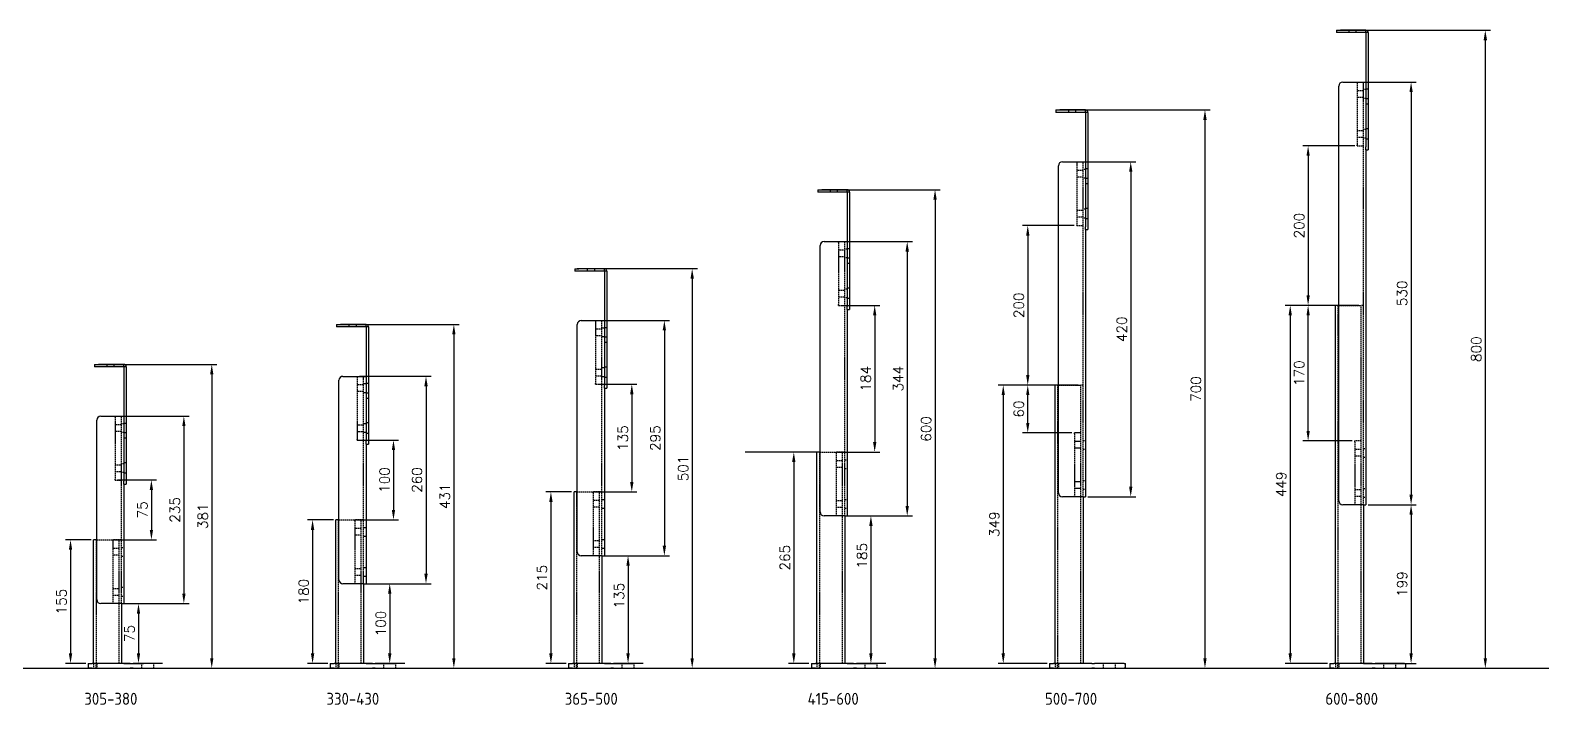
# Model space of a CAD drawing. Extents: x 10456 to 18222, y -1084 to 961.
# Drawn here: x 12273 to 14168, y -1084 to -239 of the extents above; entities that cross this region are included whole.
import ezdxf

# ---------------------------------------------------------------- set-up
doc = ezdxf.new("R2010")
doc.units = 0
doc.header["$LTSCALE"] = 0.05
doc.linetypes.add('Streeplijn', pattern=[10, 7, -3])
doc.layers.get('DEFPOINTS').update_dxf_attribs({"linetype": 'CONTINUOUS'})
for name, color, linetype in [('50VOL', 13, 'CONTINUOUS'), ('70VOL', 5, 'CONTINUOUS'), ('AM_3', 6, 'Streeplijn'), ('BASIS', 7, 'CONTINUOUS')]:
    doc.layers.add(name, color=color, linetype=linetype)
doc.styles.add('ROMANS', font='romans.shx')
doc.styles.get("Standard").update_dxf_attribs({"font": 'isocp.shx'})
doc.dimstyles.new('1_OP_05$0', dxfattribs={"dimscale": 5, "dimtxt": 2.5, "dimasz": 2.5, "dimexe": 1.3, "dimexo": 0.6, "dimgap": 1, "dimtad": 1, "dimdec": 1, "dimdsep": 46, "dimtxsty": 'ROMANS', "dimcen": -1.5, "dimclrd": 150, "dimclre": 150, "dimclrt": 5, "dimadec": 0, "dimazin": 0, "dimtfac": 1, "dimtdec": 1, "dimtmove": 0, "dimatfit": 3, "dimfxl": 0, "dimtolj": 1, "dimtzin": 0, "dimarcsym": 0})

# ---------------------------------------------------------------- blocks, each defined once
blk = doc.blocks.new('*D60')
at = {"layer": '70VOL', "color": 150, "lineweight": -2}
for p, q in [((12382.5, -802.5), (12431.4, -802.5)), ((12424.9, -815), (12424.9, -865)), ((12379.5, -877.5), (12431.4, -877.5))]:
    blk.add_line(p, q, dxfattribs=at)
at = {"layer": '70VOL', "color": 150}
for points in [[(12422.8, -815), (12427, -815), (12424.9, -802.5)], [(12422.8, -865), (12427, -865), (12424.9, -877.5)]]:
    blk.add_solid(points, dxfattribs=at)
at = {"layer": 'DEFPOINTS', "color": 0}
for p in [(12379.5, -802.5), (12376.5, -877.5), (12424.9, -877.5)]:
    blk.add_point(p, dxfattribs=at)
at = {"layer": '70VOL', "color": 5, "insert": (12413.6, -840), "char_height": 12.5, "attachment_point": 5, "rotation": 90, "style": 'ROMANS'}
blk.add_mtext('\\A1;75', dxfattribs=at)
blk = doc.blocks.new('*D61')
at = {"layer": '70VOL', "color": 150, "lineweight": -2}
for p, q in [((12390.5, -957.5), (12415.2, -957.5)), ((12408.7, -970), (12408.7, -1020)), ((12390.5, -1032.5), (12415.2, -1032.5))]:
    blk.add_line(p, q, dxfattribs=at)
at = {"layer": '70VOL', "color": 150}
for points in [[(12406.7, -970), (12410.8, -970), (12408.7, -957.5)], [(12406.7, -1020), (12410.8, -1020), (12408.7, -1032.5)]]:
    blk.add_solid(points, dxfattribs=at)
at = {"layer": 'DEFPOINTS', "color": 0}
for p in [(12387.5, -957.5), (12387.5, -1032.5), (12408.7, -1032.5)]:
    blk.add_point(p, dxfattribs=at)
at = {"layer": '70VOL', "color": 5, "insert": (12397.5, -995), "char_height": 12.5, "attachment_point": 5, "rotation": 90, "style": 'ROMANS'}
blk.add_mtext('\\A1;75', dxfattribs=at)
blk = doc.blocks.new('*D62')
at = {"layer": '70VOL', "color": 150, "lineweight": -2}
for p, q in [((12382.5, -722.5), (12472.1, -722.5)), ((12465.6, -735), (12465.6, -945)), ((12393.5, -957.5), (12472.1, -957.5))]:
    blk.add_line(p, q, dxfattribs=at)
at = {"layer": '70VOL', "color": 150}
for points in [[(12463.6, -735), (12467.7, -735), (12465.6, -722.5)], [(12463.6, -945), (12467.7, -945), (12465.6, -957.5)]]:
    blk.add_solid(points, dxfattribs=at)
at = {"layer": 'DEFPOINTS', "color": 0}
for p in [(12379.5, -722.5), (12390.5, -957.5), (12465.6, -957.5)]:
    blk.add_point(p, dxfattribs=at)
at = {"layer": '70VOL', "color": 5, "insert": (12454.4, -840), "char_height": 12.5, "attachment_point": 5, "rotation": 90, "style": 'ROMANS'}
blk.add_mtext('\\A1;235', dxfattribs=at)
blk = doc.blocks.new('*D63')
at = {"layer": '70VOL', "color": 150, "lineweight": -2}
for p, q in [((12349.5, -877.5), (12317, -877.5)), ((12323.5, -890), (12323.5, -1020)), ((12342.5, -1032.5), (12317, -1032.5))]:
    blk.add_line(p, q, dxfattribs=at)
at = {"layer": '70VOL', "color": 150}
for points in [[(12321.4, -890), (12325.6, -890), (12323.5, -877.5)], [(12321.4, -1020), (12325.6, -1020), (12323.5, -1032.5)]]:
    blk.add_solid(points, dxfattribs=at)
at = {"layer": 'DEFPOINTS', "color": 0}
for p in [(12352.5, -877.5), (12323.5, -1032.5), (12345.5, -1032.5)]:
    blk.add_point(p, dxfattribs=at)
at = {"layer": '70VOL', "color": 5, "insert": (12312.2, -955), "char_height": 12.5, "attachment_point": 5, "rotation": 90, "style": 'ROMANS'}
blk.add_mtext('\\A1;155', dxfattribs=at)
blk = doc.blocks.new('*D64')
at = {"layer": '70VOL', "color": 150, "lineweight": -2}
for p, q in [((12356.5, -657.5), (12507.1, -657.5)), ((12500.6, -670), (12500.6, -1026)), ((12416, -1038.5), (12507.1, -1038.5))]:
    blk.add_line(p, q, dxfattribs=at)
at = {"layer": '70VOL', "color": 150}
for points in [[(12498.5, -670), (12502.6, -670), (12500.6, -657.5)], [(12498.5, -1026), (12502.6, -1026), (12500.6, -1038.5)]]:
    blk.add_solid(points, dxfattribs=at)
at = {"layer": 'DEFPOINTS', "color": 0}
for p in [(12353.5, -657.5), (12413, -1038.5), (12500.6, -1038.5)]:
    blk.add_point(p, dxfattribs=at)
at = {"layer": '70VOL', "color": 5, "insert": (12489.3, -848), "char_height": 12.5, "attachment_point": 5, "rotation": 90, "style": 'ROMANS'}
blk.add_mtext('\\A1;381', dxfattribs=at)
blk = doc.blocks.new('*D80')
at = {"layer": '70VOL', "color": 150, "lineweight": -2}
for p, q in [((12686, -752.5), (12734.9, -752.5)), ((12728.4, -765), (12728.4, -840)), ((12683, -852.5), (12734.9, -852.5))]:
    blk.add_line(p, q, dxfattribs=at)
at = {"layer": '70VOL', "color": 150}
for points in [[(12726.3, -765), (12730.5, -765), (12728.4, -752.5)], [(12726.3, -840), (12730.5, -840), (12728.4, -852.5)]]:
    blk.add_solid(points, dxfattribs=at)
at = {"layer": 'DEFPOINTS', "color": 0}
for p in [(12683, -752.5), (12680, -852.5), (12728.4, -852.5)]:
    blk.add_point(p, dxfattribs=at)
at = {"layer": '70VOL', "color": 5, "insert": (12717.2, -802.5), "char_height": 12.5, "attachment_point": 5, "rotation": 90, "style": 'ROMANS'}
blk.add_mtext('\\A1;100', dxfattribs=at)
blk = doc.blocks.new('*D81')
at = {"layer": '70VOL', "color": 150, "lineweight": -2}
for p, q in [((12694, -932.5), (12730.2, -932.5)), ((12723.7, -945), (12723.7, -1020)), ((12694, -1032.5), (12730.2, -1032.5))]:
    blk.add_line(p, q, dxfattribs=at)
at = {"layer": '70VOL', "color": 150}
for points in [[(12721.6, -945), (12725.8, -945), (12723.7, -932.5)], [(12721.6, -1020), (12725.8, -1020), (12723.7, -1032.5)]]:
    blk.add_solid(points, dxfattribs=at)
at = {"layer": 'DEFPOINTS', "color": 0}
for p in [(12691, -932.5), (12691, -1032.5), (12723.7, -1032.5)]:
    blk.add_point(p, dxfattribs=at)
at = {"layer": '70VOL', "color": 5, "insert": (12712.5, -982.5), "char_height": 12.5, "attachment_point": 5, "rotation": 90, "style": 'ROMANS'}
blk.add_mtext('\\A1;100', dxfattribs=at)
blk = doc.blocks.new('*D82')
at = {"layer": '70VOL', "color": 150, "lineweight": -2}
for p, q in [((12686, -672.5), (12775.7, -672.5)), ((12769.2, -685), (12769.2, -920)), ((12697, -932.5), (12775.7, -932.5))]:
    blk.add_line(p, q, dxfattribs=at)
at = {"layer": '70VOL', "color": 150}
for points in [[(12767.1, -685), (12771.3, -685), (12769.2, -672.5)], [(12767.1, -920), (12771.3, -920), (12769.2, -932.5)]]:
    blk.add_solid(points, dxfattribs=at)
at = {"layer": 'DEFPOINTS', "color": 0}
for p in [(12683, -672.5), (12694, -932.5), (12769.2, -932.5)]:
    blk.add_point(p, dxfattribs=at)
at = {"layer": '70VOL', "color": 5, "insert": (12757.9, -802.5), "char_height": 12.5, "attachment_point": 5, "rotation": 90, "style": 'ROMANS'}
blk.add_mtext('\\A1;260', dxfattribs=at)
blk = doc.blocks.new('*D83')
at = {"layer": '70VOL', "color": 150, "lineweight": -2}
for p, q in [((12653, -852.5), (12620.5, -852.5)), ((12627, -865), (12627, -1020)), ((12646, -1032.5), (12620.5, -1032.5))]:
    blk.add_line(p, q, dxfattribs=at)
at = {"layer": '70VOL', "color": 150}
for points in [[(12624.9, -865), (12629.1, -865), (12627, -852.5)], [(12624.9, -1020), (12629.1, -1020), (12627, -1032.5)]]:
    blk.add_solid(points, dxfattribs=at)
at = {"layer": 'DEFPOINTS', "color": 0}
for p in [(12656, -852.5), (12627, -1032.5), (12649, -1032.5)]:
    blk.add_point(p, dxfattribs=at)
at = {"layer": '70VOL', "color": 5, "insert": (12615.8, -942.5), "char_height": 12.5, "attachment_point": 5, "rotation": 90, "style": 'ROMANS'}
blk.add_mtext('\\A1;180', dxfattribs=at)
blk = doc.blocks.new('*D84')
at = {"layer": '70VOL', "color": 150, "lineweight": -2}
for p, q in [((12660, -607.5), (12810.6, -607.5)), ((12804.1, -620), (12804.1, -1026)), ((12719.5, -1038.5), (12810.6, -1038.5))]:
    blk.add_line(p, q, dxfattribs=at)
at = {"layer": '70VOL', "color": 150}
for points in [[(12802, -620), (12806.2, -620), (12804.1, -607.5)], [(12802, -1026), (12806.2, -1026), (12804.1, -1038.5)]]:
    blk.add_solid(points, dxfattribs=at)
at = {"layer": 'DEFPOINTS', "color": 0}
for p in [(12657, -607.5), (12716.5, -1038.5), (12804.1, -1038.5)]:
    blk.add_point(p, dxfattribs=at)
at = {"layer": '70VOL', "color": 5, "insert": (12792.9, -823), "char_height": 12.5, "attachment_point": 5, "rotation": 90, "style": 'ROMANS'}
blk.add_mtext('\\A1;431', dxfattribs=at)
blk = doc.blocks.new('*D85')
at = {"layer": '70VOL', "color": 150, "lineweight": -2}
for p, q in [((12984.8, -682.5), (13033.7, -682.5)), ((13027.2, -695), (13027.2, -805)), ((12981.8, -817.5), (13033.7, -817.5))]:
    blk.add_line(p, q, dxfattribs=at)
at = {"layer": '70VOL', "color": 150}
for points in [[(13025.1, -695), (13029.3, -695), (13027.2, -682.5)], [(13025.1, -805), (13029.3, -805), (13027.2, -817.5)]]:
    blk.add_solid(points, dxfattribs=at)
at = {"layer": 'DEFPOINTS', "color": 0}
for p in [(12981.8, -682.5), (12978.8, -817.5), (13027.2, -817.5)]:
    blk.add_point(p, dxfattribs=at)
at = {"layer": '70VOL', "color": 5, "insert": (13016, -750), "char_height": 12.5, "attachment_point": 5, "rotation": 90, "style": 'ROMANS'}
blk.add_mtext('\\A1;135', dxfattribs=at)
blk = doc.blocks.new('*D86')
at = {"layer": '70VOL', "color": 150, "lineweight": -2}
for p, q in [((12992.8, -897.5), (13029, -897.5)), ((13022.5, -910), (13022.5, -1020)), ((12992.8, -1032.5), (13029, -1032.5))]:
    blk.add_line(p, q, dxfattribs=at)
at = {"layer": '70VOL', "color": 150}
for points in [[(13020.4, -910), (13024.6, -910), (13022.5, -897.5)], [(13020.4, -1020), (13024.6, -1020), (13022.5, -1032.5)]]:
    blk.add_solid(points, dxfattribs=at)
at = {"layer": 'DEFPOINTS', "color": 0}
for p in [(12989.8, -897.5), (12989.8, -1032.5), (13022.5, -1032.5)]:
    blk.add_point(p, dxfattribs=at)
at = {"layer": '70VOL', "color": 5, "insert": (13011.3, -947.5), "char_height": 12.5, "attachment_point": 5, "rotation": 90, "style": 'ROMANS'}
blk.add_mtext('\\A1;135', dxfattribs=at)
blk = doc.blocks.new('*D87')
at = {"layer": '70VOL', "color": 150, "lineweight": -2}
for p, q in [((12984.8, -602.5), (13074.5, -602.5)), ((13068, -615), (13068, -885)), ((12995.8, -897.5), (13074.5, -897.5))]:
    blk.add_line(p, q, dxfattribs=at)
at = {"layer": '70VOL', "color": 150}
for points in [[(13065.9, -615), (13070.1, -615), (13068, -602.5)], [(13065.9, -885), (13070.1, -885), (13068, -897.5)]]:
    blk.add_solid(points, dxfattribs=at)
at = {"layer": 'DEFPOINTS', "color": 0}
for p in [(12981.8, -602.5), (12992.8, -897.5), (13068, -897.5)]:
    blk.add_point(p, dxfattribs=at)
at = {"layer": '70VOL', "color": 5, "insert": (13056.7, -750), "char_height": 12.5, "attachment_point": 5, "rotation": 90, "style": 'ROMANS'}
blk.add_mtext('\\A1;295', dxfattribs=at)
blk = doc.blocks.new('*D88')
at = {"layer": '70VOL', "color": 150, "lineweight": -2}
for p, q in [((12951.8, -817.5), (12919.3, -817.5)), ((12925.8, -830), (12925.8, -1020)), ((12944.8, -1032.5), (12919.3, -1032.5))]:
    blk.add_line(p, q, dxfattribs=at)
at = {"layer": '70VOL', "color": 150}
for points in [[(12923.7, -830), (12927.9, -830), (12925.8, -817.5)], [(12923.7, -1020), (12927.9, -1020), (12925.8, -1032.5)]]:
    blk.add_solid(points, dxfattribs=at)
at = {"layer": 'DEFPOINTS', "color": 0}
for p in [(12954.8, -817.5), (12925.8, -1032.5), (12947.8, -1032.5)]:
    blk.add_point(p, dxfattribs=at)
at = {"layer": '70VOL', "color": 5, "insert": (12914.6, -925), "char_height": 12.5, "attachment_point": 5, "rotation": 90, "style": 'ROMANS'}
blk.add_mtext('\\A1;215', dxfattribs=at)
blk = doc.blocks.new('*D89')
at = {"layer": '70VOL', "color": 150, "lineweight": -2}
for p, q in [((12958.8, -537.5), (13109.4, -537.5)), ((13102.9, -550), (13102.9, -1026)), ((13018.3, -1038.5), (13109.4, -1038.5))]:
    blk.add_line(p, q, dxfattribs=at)
at = {"layer": '70VOL', "color": 150}
for points in [[(13100.8, -550), (13105, -550), (13102.9, -537.5)], [(13100.8, -1026), (13105, -1026), (13102.9, -1038.5)]]:
    blk.add_solid(points, dxfattribs=at)
at = {"layer": 'DEFPOINTS', "color": 0}
for p in [(12955.8, -537.5), (13015.3, -1038.5), (13102.9, -1038.5)]:
    blk.add_point(p, dxfattribs=at)
at = {"layer": '70VOL', "color": 5, "insert": (13091.6, -788), "char_height": 12.5, "attachment_point": 5, "rotation": 90, "style": 'ROMANS'}
blk.add_mtext('\\A1;501', dxfattribs=at)
blk = doc.blocks.new('*D90')
at = {"layer": '70VOL', "color": 150, "lineweight": -2}
for p, q in [((13289.3, -583.5), (13338.2, -583.5)), ((13331.7, -596), (13331.7, -755)), ((13286.3, -767.5), (13338.2, -767.5))]:
    blk.add_line(p, q, dxfattribs=at)
at = {"layer": '70VOL', "color": 150}
for points in [[(13329.7, -596), (13333.8, -596), (13331.7, -583.5)], [(13329.7, -755), (13333.8, -755), (13331.7, -767.5)]]:
    blk.add_solid(points, dxfattribs=at)
at = {"layer": 'DEFPOINTS', "color": 0}
for p in [(13286.3, -583.5), (13283.3, -767.5), (13331.7, -767.5)]:
    blk.add_point(p, dxfattribs=at)
at = {"layer": '70VOL', "color": 5, "insert": (13320.5, -675.5), "char_height": 12.5, "attachment_point": 5, "rotation": 90, "style": 'ROMANS'}
blk.add_mtext('\\A1;184', dxfattribs=at)
blk = doc.blocks.new('*D91')
at = {"layer": '70VOL', "color": 150, "lineweight": -2}
for p, q in [((13297.3, -847.5), (13333.5, -847.5)), ((13327, -860), (13327, -1020)), ((13297.3, -1032.5), (13333.5, -1032.5))]:
    blk.add_line(p, q, dxfattribs=at)
at = {"layer": '70VOL', "color": 150}
for points in [[(13324.9, -860), (13329.1, -860), (13327, -847.5)], [(13324.9, -1020), (13329.1, -1020), (13327, -1032.5)]]:
    blk.add_solid(points, dxfattribs=at)
at = {"layer": 'DEFPOINTS', "color": 0}
for p in [(13294.3, -847.5), (13294.3, -1032.5), (13327, -1032.5)]:
    blk.add_point(p, dxfattribs=at)
at = {"layer": '70VOL', "color": 5, "insert": (13315.8, -897.5), "char_height": 12.5, "attachment_point": 5, "rotation": 90, "style": 'ROMANS'}
blk.add_mtext('\\A1;185', dxfattribs=at)
blk = doc.blocks.new('*D92')
at = {"layer": '70VOL', "color": 150, "lineweight": -2}
for p, q in [((13289.3, -503.5), (13379, -503.5)), ((13372.5, -516), (13372.5, -835)), ((13300.3, -847.5), (13379, -847.5))]:
    blk.add_line(p, q, dxfattribs=at)
at = {"layer": '70VOL', "color": 150}
for points in [[(13370.4, -516), (13374.6, -516), (13372.5, -503.5)], [(13370.4, -835), (13374.6, -835), (13372.5, -847.5)]]:
    blk.add_solid(points, dxfattribs=at)
at = {"layer": 'DEFPOINTS', "color": 0}
for p in [(13286.3, -503.5), (13297.3, -847.5), (13372.5, -847.5)]:
    blk.add_point(p, dxfattribs=at)
at = {"layer": '70VOL', "color": 5, "insert": (13361.2, -675.5), "char_height": 12.5, "attachment_point": 5, "rotation": 90, "style": 'ROMANS'}
blk.add_mtext('\\A1;344', dxfattribs=at)
blk = doc.blocks.new('*D93')
at = {"layer": '70VOL', "color": 150, "lineweight": -2}
for p, q in [((13256.3, -767.5), (13223.8, -767.5)), ((13230.3, -780), (13230.3, -1020)), ((13249.3, -1032.5), (13223.8, -1032.5))]:
    blk.add_line(p, q, dxfattribs=at)
at = {"layer": '70VOL', "color": 150}
for points in [[(13228.2, -780), (13232.4, -780), (13230.3, -767.5)], [(13228.2, -1020), (13232.4, -1020), (13230.3, -1032.5)]]:
    blk.add_solid(points, dxfattribs=at)
at = {"layer": 'DEFPOINTS', "color": 0}
for p in [(13259.3, -767.5), (13230.3, -1032.5), (13252.3, -1032.5)]:
    blk.add_point(p, dxfattribs=at)
at = {"layer": '70VOL', "color": 5, "insert": (13219.1, -900), "char_height": 12.5, "attachment_point": 5, "rotation": 90, "style": 'ROMANS'}
blk.add_mtext('\\A1;265', dxfattribs=at)
blk = doc.blocks.new('*D94')
at = {"layer": '70VOL', "color": 150, "lineweight": -2}
for p, q in [((13263.3, -438.5), (13413.9, -438.5)), ((13407.4, -451), (13407.4, -1026)), ((13322.8, -1038.5), (13413.9, -1038.5))]:
    blk.add_line(p, q, dxfattribs=at)
at = {"layer": '70VOL', "color": 150}
for points in [[(13405.3, -451), (13409.5, -451), (13407.4, -438.5)], [(13405.3, -1026), (13409.5, -1026), (13407.4, -1038.5)]]:
    blk.add_solid(points, dxfattribs=at)
at = {"layer": 'DEFPOINTS', "color": 0}
for p in [(13260.3, -438.5), (13319.8, -1038.5), (13407.4, -1038.5)]:
    blk.add_point(p, dxfattribs=at)
at = {"layer": '70VOL', "color": 5, "insert": (13396.2, -738.5), "char_height": 12.5, "attachment_point": 5, "rotation": 90, "style": 'ROMANS'}
blk.add_mtext('\\A1;600', dxfattribs=at)
blk = doc.blocks.new('*D96')
at = {"layer": '70VOL', "color": 150, "lineweight": -2}
for p, q in [((13562, -338.5), (13752.3, -338.5)), ((13745.8, -351), (13745.8, -1026)), ((13649, -1038.5), (13752.3, -1038.5))]:
    blk.add_line(p, q, dxfattribs=at)
at = {"layer": '70VOL', "color": 150}
for points in [[(13743.7, -351), (13747.9, -351), (13745.8, -338.5)], [(13743.7, -1026), (13747.9, -1026), (13745.8, -1038.5)]]:
    blk.add_solid(points, dxfattribs=at)
at = {"layer": 'DEFPOINTS', "color": 0}
for p in [(13559, -338.5), (13646, -1038.5), (13745.8, -1038.5)]:
    blk.add_point(p, dxfattribs=at)
at = {"layer": '70VOL', "color": 5, "insert": (13734.5, -688.5), "char_height": 12.5, "attachment_point": 5, "rotation": 90, "style": 'ROMANS'}
blk.add_mtext('\\A1;700', dxfattribs=at)
blk = doc.blocks.new('*D97')
at = {"layer": '70VOL', "color": 150, "lineweight": -2}
for p, q in [((13596, -403.5), (13659.2, -403.5)), ((13652.7, -416), (13652.7, -811)), ((13599, -823.5), (13659.2, -823.5))]:
    blk.add_line(p, q, dxfattribs=at)
at = {"layer": '70VOL', "color": 150}
for points in [[(13650.7, -416), (13654.8, -416), (13652.7, -403.5)], [(13650.7, -811), (13654.8, -811), (13652.7, -823.5)]]:
    blk.add_solid(points, dxfattribs=at)
at = {"layer": 'DEFPOINTS', "color": 0}
for p in [(13593, -403.5), (13596, -823.5), (13652.7, -823.5)]:
    blk.add_point(p, dxfattribs=at)
at = {"layer": '70VOL', "color": 5, "insert": (13641.5, -613.5), "char_height": 12.5, "attachment_point": 5, "rotation": 90, "style": 'ROMANS'}
blk.add_mtext('\\A1;420', dxfattribs=at)
blk = doc.blocks.new('*D98')
at = {"layer": '70VOL', "color": 150, "lineweight": -2}
for p, q in [((13559, -683.5), (13517.1, -683.5)), ((13523.6, -731), (13523.6, -696)), ((13579, -743.5), (13517.1, -743.5))]:
    blk.add_line(p, q, dxfattribs=at)
at = {"layer": '70VOL', "color": 150}
for points in [[(13521.6, -696), (13525.7, -696), (13523.6, -683.5)], [(13521.6, -731), (13525.7, -731), (13523.6, -743.5)]]:
    blk.add_solid(points, dxfattribs=at)
at = {"layer": 'DEFPOINTS', "color": 0}
for p in [(13523.6, -683.5), (13562, -683.5), (13582, -743.5)]:
    blk.add_point(p, dxfattribs=at)
at = {"layer": '70VOL', "color": 5, "insert": (13512.4, -713.5), "char_height": 12.5, "attachment_point": 5, "rotation": 90, "style": 'ROMANS'}
blk.add_mtext('\\A1;60', dxfattribs=at)
blk = doc.blocks.new('*D99')
at = {"layer": '70VOL', "color": 150, "lineweight": -2}
for p, q in [((13582, -483.5), (13517.1, -483.5)), ((13523.6, -496), (13523.6, -671)), ((13587, -683.5), (13517.1, -683.5))]:
    blk.add_line(p, q, dxfattribs=at)
at = {"layer": '70VOL', "color": 150}
for points in [[(13521.6, -496), (13525.7, -496), (13523.6, -483.5)], [(13521.6, -671), (13525.7, -671), (13523.6, -683.5)]]:
    blk.add_solid(points, dxfattribs=at)
at = {"layer": 'DEFPOINTS', "color": 0}
for p in [(13585, -483.5), (13523.6, -683.5), (13590, -683.5)]:
    blk.add_point(p, dxfattribs=at)
at = {"layer": '70VOL', "color": 5, "insert": (13512.4, -583.5), "char_height": 12.5, "attachment_point": 5, "rotation": 90, "style": 'ROMANS'}
blk.add_mtext('\\A1;200', dxfattribs=at)
blk = doc.blocks.new('*D100')
at = {"layer": '70VOL', "color": 150, "lineweight": -2}
for p, q in [((13913.5, -238.5), (14103.8, -238.5)), ((14097.3, -251), (14097.3, -1026)), ((14000.5, -1038.5), (14103.8, -1038.5))]:
    blk.add_line(p, q, dxfattribs=at)
at = {"layer": '70VOL', "color": 150}
for points in [[(14095.2, -251), (14099.4, -251), (14097.3, -238.5)], [(14095.2, -1026), (14099.4, -1026), (14097.3, -1038.5)]]:
    blk.add_solid(points, dxfattribs=at)
at = {"layer": 'DEFPOINTS', "color": 0}
for p in [(13910.5, -238.5), (13997.5, -1038.5), (14097.3, -1038.5)]:
    blk.add_point(p, dxfattribs=at)
at = {"layer": '70VOL', "color": 5, "insert": (14086, -638.5), "char_height": 12.5, "attachment_point": 5, "rotation": 90, "style": 'ROMANS'}
blk.add_mtext('\\A1;800', dxfattribs=at)
blk = doc.blocks.new('*D101')
at = {"layer": '70VOL', "color": 150, "lineweight": -2}
for p, q in [((13947.5, -303.5), (14010.7, -303.5)), ((14004.2, -316), (14004.2, -821)), ((13950.5, -833.5), (14010.7, -833.5))]:
    blk.add_line(p, q, dxfattribs=at)
at = {"layer": '70VOL', "color": 150}
for points in [[(14002.2, -316), (14006.3, -316), (14004.2, -303.5)], [(14002.2, -821), (14006.3, -821), (14004.2, -833.5)]]:
    blk.add_solid(points, dxfattribs=at)
at = {"layer": 'DEFPOINTS', "color": 0}
for p in [(13944.5, -303.5), (13947.5, -833.5), (14004.2, -833.5)]:
    blk.add_point(p, dxfattribs=at)
at = {"layer": '70VOL', "color": 5, "insert": (13993, -568.5), "char_height": 12.5, "attachment_point": 5, "rotation": 90, "style": 'ROMANS'}
blk.add_mtext('\\A1;530', dxfattribs=at)
blk = doc.blocks.new('*D102')
at = {"layer": '70VOL', "color": 150, "lineweight": -2}
for p, q in [((13910.5, -583.5), (13868.6, -583.5)), ((13875.1, -741), (13875.1, -596)), ((13930.5, -753.5), (13868.6, -753.5))]:
    blk.add_line(p, q, dxfattribs=at)
at = {"layer": '70VOL', "color": 150}
for points in [[(13873.1, -596), (13877.2, -596), (13875.1, -583.5)], [(13873.1, -741), (13877.2, -741), (13875.1, -753.5)]]:
    blk.add_solid(points, dxfattribs=at)
at = {"layer": 'DEFPOINTS', "color": 0}
for p in [(13875.1, -583.5), (13913.5, -583.5), (13933.5, -753.5)]:
    blk.add_point(p, dxfattribs=at)
at = {"layer": '70VOL', "color": 5, "insert": (13863.9, -668.5), "char_height": 12.5, "attachment_point": 5, "rotation": 90, "style": 'ROMANS'}
blk.add_mtext('\\A1;170', dxfattribs=at)
blk = doc.blocks.new('*D103')
at = {"layer": '70VOL', "color": 150, "lineweight": -2}
for p, q in [((13933.5, -383.5), (13868.6, -383.5)), ((13875.1, -396), (13875.1, -571)), ((13938.5, -583.5), (13868.6, -583.5))]:
    blk.add_line(p, q, dxfattribs=at)
at = {"layer": '70VOL', "color": 150}
for points in [[(13873.1, -396), (13877.2, -396), (13875.1, -383.5)], [(13873.1, -571), (13877.2, -571), (13875.1, -583.5)]]:
    blk.add_solid(points, dxfattribs=at)
at = {"layer": 'DEFPOINTS', "color": 0}
for p in [(13936.5, -383.5), (13875.1, -583.5), (13941.5, -583.5)]:
    blk.add_point(p, dxfattribs=at)
at = {"layer": '70VOL', "color": 5, "insert": (13863.9, -483.5), "char_height": 12.5, "attachment_point": 5, "rotation": 90, "style": 'ROMANS'}
blk.add_mtext('\\A1;200', dxfattribs=at)
blk = doc.blocks.new('*D104')
at = {"layer": '70VOL', "color": 150, "lineweight": -2}
for p, q in [((13950.5, -833.5), (14010.7, -833.5)), ((14004.2, -846), (14004.2, -1020)), ((13944.5, -1032.5), (14010.7, -1032.5))]:
    blk.add_line(p, q, dxfattribs=at)
at = {"layer": '70VOL', "color": 150}
for points in [[(14002.2, -846), (14006.3, -846), (14004.2, -833.5)], [(14002.2, -1020), (14006.3, -1020), (14004.2, -1032.5)]]:
    blk.add_solid(points, dxfattribs=at)
at = {"layer": 'DEFPOINTS', "color": 0}
for p in [(13947.5, -833.5), (13941.5, -1032.5), (14004.2, -1032.5)]:
    blk.add_point(p, dxfattribs=at)
at = {"layer": '70VOL', "color": 5, "insert": (13993, -933), "char_height": 12.5, "attachment_point": 5, "rotation": 90, "style": 'ROMANS'}
blk.add_mtext('\\A1;199', dxfattribs=at)
blk = doc.blocks.new('*D146')
at = {"layer": '70VOL', "color": 150, "lineweight": -2}
for p, q in [((13555, -683.5), (13486.4, -683.5)), ((13492.9, -696), (13492.9, -1020)), ((13548, -1032.5), (13486.4, -1032.5))]:
    blk.add_line(p, q, dxfattribs=at)
at = {"layer": '70VOL', "color": 150}
for points in [[(13490.8, -696), (13495, -696), (13492.9, -683.5)], [(13490.8, -1020), (13495, -1020), (13492.9, -1032.5)]]:
    blk.add_solid(points, dxfattribs=at)
at = {"layer": 'DEFPOINTS', "color": 0}
for p in [(13558, -683.5), (13492.9, -1032.5), (13551, -1032.5)]:
    blk.add_point(p, dxfattribs=at)
at = {"layer": '70VOL', "color": 5, "insert": (13481.7, -858), "char_height": 12.5, "attachment_point": 5, "rotation": 90, "style": 'ROMANS'}
blk.add_mtext('\\A1;349', dxfattribs=at)
blk = doc.blocks.new('*D147')
at = {"layer": '70VOL', "color": 150, "lineweight": -2}
for p, q in [((13906.5, -583.5), (13846.2, -583.5)), ((13852.7, -596), (13852.7, -1020)), ((13899.5, -1032.5), (13846.2, -1032.5))]:
    blk.add_line(p, q, dxfattribs=at)
at = {"layer": '70VOL', "color": 150}
for points in [[(13850.6, -596), (13854.8, -596), (13852.7, -583.5)], [(13850.6, -1020), (13854.8, -1020), (13852.7, -1032.5)]]:
    blk.add_solid(points, dxfattribs=at)
at = {"layer": 'DEFPOINTS', "color": 0}
for p in [(13909.5, -583.5), (13852.7, -1032.5), (13902.5, -1032.5)]:
    blk.add_point(p, dxfattribs=at)
at = {"layer": '70VOL', "color": 5, "insert": (13841.4, -808), "char_height": 12.5, "attachment_point": 5, "rotation": 90, "style": 'ROMANS'}
blk.add_mtext('\\A1;449', dxfattribs=at)

msp = doc.modelspace()

# ---------------------------------------------------------------- linework, layer by layer
at = {"layer": '50VOL', "ltscale": 5}
for p, q in [((13910.52, -238.53), (13915.52, -238.53)), ((13910.52, -238.53), (13910.52, -241.53)), ((13915.52, -241.53), (13910.52, -241.53)), ((13947.52, -238.53), (13915.52, -238.53)), ((13947.52, -241.53), (13915.52, -241.53)), ((13947.52, -241.53), (13947.52, -238.53)), ((13947.52, -241.53), (13947.52, -238.53)), ((13947.52, -238.53), (13947.52, -238.53)), ((13947.52, -241.53), (13947.52, -384.92)), ((13947.52, -241.53), (13947.52, -241.53)), ((13950.52, -241.53), (13947.52, -241.53)), ((13950.52, -241.53), (13950.52, -384.92)), ((13913.52, -828.53), (13913.52, -308.53)), ((13918.52, -303.53), (13944.52, -303.53)), ((13944.52, -303.53), (13947.52, -303.53)), ((13559.02, -338.53), (13564.02, -338.53)), ((13559.02, -338.53), (13559.02, -341.53)), ((13596.01, -338.53), (13564.02, -338.53)), ((13596.01, -341.53), (13596.01, -338.53)), ((13596.01, -341.53), (13596.01, -338.53)), ((13596.01, -338.53), (13596.01, -338.53)), ((13564.02, -341.53), (13559.02, -341.53)), ((13596.01, -341.53), (13564.02, -341.53)), ((13596.01, -341.53), (13596.01, -341.53)), ((13596.02, -341.53), (13596.02, -484.92)), ((13599.02, -341.53), (13596.02, -341.53)), ((13599.02, -341.53), (13599.02, -484.92)), ((13947.52, -388.53), (13947.52, -384.92)), ((13947.52, -388.53), (13947.52, -833.53)), ((13947.52, -388.53), (13950.52, -388.53)), ((13950.52, -384.92), (13950.52, -388.53)), ((13562.02, -818.53), (13562.02, -408.53)), ((13567.02, -403.53), (13593.01, -403.53)), ((13593.01, -403.53), (13596.02, -403.53)), ((13260.32, -438.53), (13265.32, -438.53)), ((13260.32, -438.53), (13260.32, -441.53)), ((13265.32, -441.53), (13260.32, -441.53)), ((13297.32, -438.53), (13265.32, -438.53)), ((13297.32, -441.53), (13265.32, -441.53)), ((13297.32, -441.53), (13297.32, -438.53)), ((13297.32, -441.53), (13297.32, -438.53)), ((13297.32, -438.53), (13297.32, -438.53)), ((13297.32, -441.53), (13297.32, -584.92)), ((13297.32, -441.53), (13297.32, -441.53)), ((13300.32, -441.53), (13297.32, -441.53)), ((13300.32, -441.53), (13300.32, -584.92)), ((13596.02, -488.53), (13596.02, -484.92)), ((13596.02, -488.53), (13596.02, -823.53)), ((13596.02, -488.53), (13599.02, -488.53)), ((13599.02, -484.92), (13599.02, -488.53)), ((13263.32, -842.53), (13263.32, -508.53)), ((13268.32, -503.53), (13294.32, -503.53)), ((13294.32, -503.53), (13297.32, -503.53)), ((12955.81, -537.53), (12960.81, -537.53)), ((12955.81, -537.53), (12955.81, -540.53)), ((12960.81, -540.53), (12955.81, -540.53)), ((12992.81, -537.53), (12960.81, -537.53)), ((12992.81, -540.53), (12960.81, -540.53)), ((12992.81, -540.53), (12992.81, -537.53)), ((12992.81, -540.53), (12992.81, -537.53)), ((12992.81, -537.53), (12992.81, -537.53)), ((12992.81, -540.53), (12992.81, -683.92)), ((12992.81, -540.53), (12992.81, -540.53)), ((12995.81, -540.53), (12992.81, -540.53)), ((12995.81, -540.53), (12995.81, -683.92)), ((13297.32, -588.53), (13297.32, -584.92)), ((13300.32, -584.92), (13300.32, -588.53)), ((13912.52, -583.53), (13909.52, -583.53)), ((13909.52, -1032.53), (13909.52, -583.53)), ((13912.52, -583.53), (13913.52, -583.53)), ((12963.81, -602.53), (12989.81, -602.53)), ((12989.81, -602.53), (12992.81, -602.53)), ((13297.32, -588.53), (13297.32, -847.53)), ((13297.32, -588.53), (13300.32, -588.53)), ((12657.01, -607.53), (12662.01, -607.53)), ((12657.01, -607.53), (12657.01, -610.53)), ((12662.01, -610.53), (12657.01, -610.53)), ((12694.01, -607.53), (12662.01, -607.53)), ((12694.01, -610.53), (12662.01, -610.53)), ((12694.01, -610.53), (12694.01, -607.53)), ((12694.01, -610.53), (12694.01, -607.53)), ((12694.01, -607.53), (12694.01, -607.53)), ((12694.01, -610.53), (12694.01, -753.92)), ((12694.01, -610.53), (12694.01, -610.53)), ((12697.01, -610.53), (12694.01, -610.53)), ((12697.01, -610.53), (12697.01, -753.92)), ((12958.81, -892.53), (12958.81, -607.53)), ((12353.47, -657.53), (12358.47, -657.53)), ((12353.47, -657.53), (12353.47, -660.53)), ((12358.47, -660.53), (12353.47, -660.53)), ((12390.47, -657.53), (12358.47, -657.53)), ((12390.47, -660.53), (12358.47, -660.53)), ((12390.47, -660.53), (12390.47, -657.53)), ((12390.47, -660.53), (12390.47, -657.53)), ((12390.47, -657.53), (12390.47, -657.53)), ((12390.47, -660.53), (12390.47, -803.92)), ((12390.47, -660.53), (12390.47, -660.53)), ((12393.47, -660.53), (12390.47, -660.53)), ((12393.47, -660.53), (12393.47, -803.92)), ((12660.01, -927.53), (12660.01, -677.53)), ((12665.01, -672.53), (12691.01, -672.53)), ((12691.01, -672.53), (12694.01, -672.53)), ((12992.81, -687.53), (12992.81, -683.92)), ((12992.81, -687.53), (12992.81, -897.53)), ((12992.81, -687.53), (12995.81, -687.53)), ((12995.81, -683.92), (12995.81, -687.53)), ((13561.02, -683.53), (13558.02, -683.53)), ((13558.02, -1032.53), (13558.02, -683.53)), ((13561.02, -683.53), (13562.02, -683.53)), ((12356.47, -952.53), (12356.47, -727.53)), ((12361.47, -722.53), (12387.47, -722.53)), ((12387.47, -722.53), (12390.47, -722.53)), ((12694.01, -757.53), (12694.01, -753.92)), ((12694.01, -757.53), (12694.01, -932.53)), ((12694.01, -757.53), (12697.01, -757.53)), ((12697.01, -753.92), (12697.01, -757.53)), ((13262.32, -767.53), (13259.32, -767.53)), ((13259.32, -1032.53), (13259.32, -767.53)), ((13262.32, -767.53), (13263.32, -767.53)), ((12390.47, -807.53), (12390.47, -803.92)), ((12390.47, -807.53), (12390.47, -957.53)), ((12390.47, -807.53), (12393.47, -807.53)), ((12393.47, -803.92), (12393.47, -807.53)), ((12957.81, -817.53), (12954.81, -817.53)), ((12954.81, -1032.53), (12954.81, -817.53)), ((12957.81, -817.53), (12958.81, -817.53)), ((13593.01, -823.53), (13567.02, -823.53)), ((13593.01, -823.53), (13596.02, -823.53)), ((13593.02, -823.53), (13593.02, -1032.53)), ((13944.52, -833.53), (13918.52, -833.53)), ((13944.52, -833.53), (13947.52, -833.53)), ((13944.52, -833.53), (13944.52, -1032.53)), ((12659.02, -852.53), (12656.01, -852.53)), ((12656.01, -1032.53), (12656.01, -852.53)), ((12659.02, -852.53), (12660.01, -852.53)), ((13294.32, -847.53), (13268.32, -847.53)), ((13294.32, -847.53), (13297.32, -847.53)), ((13294.32, -847.53), (13294.32, -1032.53)), ((12355.47, -877.53), (12352.47, -877.53)), ((12352.47, -1032.53), (12352.47, -877.53)), ((12355.47, -877.53), (12356.47, -877.53)), ((12989.81, -897.53), (12963.81, -897.53)), ((12989.81, -897.53), (12992.81, -897.53)), ((12989.81, -897.53), (12989.81, -1032.53)), ((12691.01, -932.53), (12665.01, -932.53)), ((12691.01, -932.53), (12694.01, -932.53)), ((12691.01, -932.53), (12691.01, -1032.53)), ((12387.47, -957.53), (12361.47, -957.53)), ((12387.47, -957.53), (12390.47, -957.53)), ((12387.47, -957.53), (12387.47, -1032.53)), ((12345.47, -1032.53), (12350.47, -1032.53)), ((12345.47, -1032.53), (12345.47, -1038.53)), ((12350.47, -1038.53), (12345.47, -1038.53)), ((12398.4, -1032.53), (12350.47, -1032.53)), ((12350.47, -1038.53), (12398.4, -1038.53)), ((12398.4, -1032.53), (12401.93, -1032.53)), ((12401.93, -1038.53), (12398.4, -1038.53)), ((12439, -1032.53), (12401.93, -1032.53)), ((12401.93, -1038.53), (12439, -1038.53)), ((12649.01, -1032.53), (12654.01, -1032.53)), ((12649.01, -1032.53), (12649.01, -1038.53)), ((12654.01, -1038.53), (12649.01, -1038.53)), ((12701.94, -1032.53), (12654.01, -1032.53)), ((12654.01, -1038.53), (12701.94, -1038.53)), ((12701.94, -1032.53), (12705.48, -1032.53)), ((12705.48, -1038.53), (12701.94, -1038.53)), ((12742.55, -1032.53), (12705.48, -1032.53)), ((12705.48, -1038.53), (12742.55, -1038.53)), ((12947.81, -1032.53), (12952.81, -1032.53)), ((12947.81, -1032.53), (12947.81, -1038.53)), ((12952.81, -1038.53), (12947.81, -1038.53)), ((13000.74, -1032.53), (12952.81, -1032.53)), ((12952.81, -1038.53), (13000.74, -1038.53)), ((13000.74, -1032.53), (13004.27, -1032.53)), ((13004.27, -1038.53), (13000.74, -1038.53)), ((13041.34, -1032.53), (13004.27, -1032.53)), ((13004.27, -1038.53), (13041.34, -1038.53)), ((13252.32, -1032.53), (13257.32, -1032.53)), ((13252.32, -1032.53), (13252.32, -1038.53)), ((13257.32, -1038.53), (13252.32, -1038.53)), ((13305.25, -1032.53), (13257.32, -1032.53)), ((13257.32, -1038.53), (13305.25, -1038.53)), ((13305.25, -1032.53), (13308.78, -1032.53)), ((13308.78, -1038.53), (13305.25, -1038.53)), ((13345.85, -1032.53), (13308.78, -1032.53)), ((13308.78, -1038.53), (13345.85, -1038.53)), ((13551.02, -1032.53), (13556.02, -1032.53)), ((13551.02, -1032.53), (13551.02, -1038.53)), ((13556.02, -1038.53), (13551.02, -1038.53)), ((13603.94, -1032.53), (13556.02, -1032.53)), ((13556.02, -1038.53), (13603.94, -1038.53)), ((13603.94, -1032.53), (13607.48, -1032.53)), ((13607.48, -1038.53), (13603.94, -1038.53)), ((13644.55, -1032.53), (13607.48, -1032.53)), ((13607.48, -1038.53), (13644.55, -1038.53)), ((13644.55, -1032.53), (13646.02, -1032.53)), ((13646.02, -1038.53), (13644.55, -1038.53)), ((13646.02, -1038.53), (13646.02, -1032.53)), ((13902.52, -1032.53), (13907.52, -1032.53)), ((13902.52, -1032.53), (13902.52, -1038.53)), ((13907.52, -1038.53), (13902.52, -1038.53)), ((13955.45, -1032.53), (13907.52, -1032.53)), ((13907.52, -1038.53), (13955.45, -1038.53)), ((13955.45, -1032.53), (13958.98, -1032.53)), ((13958.98, -1038.53), (13955.45, -1038.53)), ((13996.05, -1032.53), (13958.98, -1032.53)), ((13958.98, -1038.53), (13996.05, -1038.53)), ((13996.05, -1032.53), (13997.52, -1032.53)), ((13997.52, -1038.53), (13996.05, -1038.53)), ((13997.52, -1038.53), (13997.52, -1032.53))]:
    msp.add_line(p, q, dxfattribs=at)
for centre, radius, start, end in [((13947.52, -241.53), 3, 0, 90), ((13947.52, -241.53), 0.001, 0, 90), ((13918.52, -308.53), 5, 90, 180), ((13596.01, -341.53), 3, 0, 90), ((13596.01, -341.53), 0.001, 0, 90), ((13567.02, -408.53), 5, 90, 180), ((13297.32, -441.53), 3, 0, 90), ((13297.32, -441.53), 0.001, 0, 90), ((13268.32, -508.53), 5, 90, 180), ((12992.81, -540.53), 3, 0, 90), ((12992.81, -540.53), 0.001, 0, 90), ((12963.81, -607.53), 5, 90, 180), ((12694.01, -610.53), 3, 0, 90), ((12694.01, -610.53), 0.001, 0, 90), ((12390.47, -660.53), 3, 0, 90), ((12390.47, -660.53), 0.001, 0, 90), ((12665.01, -677.53), 5, 90, 180), ((12361.47, -727.53), 5, 90, 180), ((13567.02, -818.53), 5, 180, 270), ((13918.52, -828.53), 5, 180, 270), ((13268.32, -842.53), 5, 180, 270), ((12963.81, -892.53), 5, 180, 270), ((12665.01, -927.53), 5, 180, 270), ((12361.47, -952.53), 5, 180, 270)]:
    msp.add_arc(centre, radius, start, end, dxfattribs=at)
at = {"layer": '70VOL'}
msp.add_line((13263.32, -767.53), (13169.39, -767.53), dxfattribs=at)
at = {"layer": 'AM_3', "ltscale": 5}
for p, q in [((13926.02, -238.53), (13926.02, -241.53)), ((13935.02, -238.53), (13935.02, -241.53)), ((13936.52, -304.53), (13936.52, -303.53)), ((13936.52, -304.53), (13936.52, -382.53)), ((13944.52, -314.35), (13936.52, -314.35)), ((13944.52, -833.53), (13944.52, -303.53)), ((13947.52, -313.03), (13944.52, -313.03)), ((13950.52, -312.53), (13947.52, -312.53)), ((13574.52, -338.53), (13574.52, -341.53)), ((13583.52, -338.53), (13583.52, -341.53)), ((13944.52, -322.72), (13936.52, -322.72)), ((13947.52, -324.03), (13944.52, -324.03)), ((13950.52, -324.53), (13947.52, -324.53)), ((13950.52, -331.23), (13947.52, -331.23)), ((13936.52, -364.35), (13944.52, -364.35)), ((13936.52, -372.72), (13944.52, -372.72)), ((13947.52, -363.03), (13944.52, -363.03)), ((13947.52, -374.03), (13944.52, -374.03)), ((13950.52, -362.03), (13947.52, -362.03)), ((13950.52, -375.03), (13947.52, -375.03)), ((13936.52, -383.53), (13936.52, -382.53)), ((13936.52, -383.53), (13944.52, -383.53)), ((13585.02, -404.53), (13585.02, -403.53)), ((13585.02, -404.53), (13585.02, -482.53)), ((13593.02, -414.35), (13585.02, -414.35)), ((13593.02, -823.53), (13593.02, -403.53)), ((13596.02, -413.03), (13593.02, -413.03)), ((13599.02, -412.53), (13596.02, -412.53)), ((13593.02, -422.72), (13585.02, -422.72)), ((13596.02, -424.03), (13593.02, -424.03)), ((13599.02, -424.53), (13596.02, -424.53)), ((13599.02, -431.23), (13596.02, -431.23)), ((13275.82, -438.53), (13275.82, -441.53)), ((13284.82, -438.53), (13284.82, -441.53)), ((13585.02, -464.35), (13593.02, -464.35)), ((13585.02, -472.72), (13593.02, -472.72)), ((13596.02, -463.03), (13593.02, -463.03)), ((13599.02, -462.03), (13596.02, -462.03)), ((13585.02, -483.53), (13585.02, -482.53)), ((13585.02, -483.53), (13593.02, -483.53)), ((13596.02, -474.03), (13593.02, -474.03)), ((13599.02, -475.03), (13596.02, -475.03)), ((13286.32, -504.53), (13286.32, -503.53)), ((13286.32, -504.53), (13286.32, -582.53)), ((13294.32, -847.53), (13294.32, -503.53)), ((13294.32, -514.35), (13286.32, -514.35)), ((13294.32, -522.72), (13286.32, -522.72)), ((13297.32, -513.03), (13294.32, -513.03)), ((13297.32, -524.03), (13294.32, -524.03)), ((13300.32, -512.53), (13297.32, -512.53)), ((13300.32, -524.53), (13297.32, -524.53)), ((12971.31, -537.53), (12971.31, -540.53)), ((12980.31, -537.53), (12980.31, -540.53)), ((13300.32, -531.23), (13297.32, -531.23)), ((13286.32, -564.35), (13294.32, -564.35)), ((13297.32, -563.03), (13294.32, -563.03)), ((13300.32, -562.03), (13297.32, -562.03)), ((13286.32, -572.72), (13294.32, -572.72)), ((13286.32, -583.53), (13286.32, -582.53)), ((13286.32, -583.53), (13294.32, -583.53)), ((13297.32, -574.03), (13294.32, -574.03)), ((13300.32, -575.03), (13297.32, -575.03)), ((13912.52, -583.53), (13912.52, -1032.53)), ((13913.52, -583.53), (13941.52, -583.53)), ((13941.52, -1032.53), (13941.52, -583.53)), ((13944.52, -583.53), (13941.52, -583.53)), ((12981.81, -603.53), (12981.81, -602.53)), ((12981.81, -603.53), (12981.81, -681.53)), ((12989.81, -897.53), (12989.81, -602.53)), ((12672.51, -607.53), (12672.51, -610.53)), ((12681.51, -607.53), (12681.51, -610.53)), ((12989.81, -613.35), (12981.81, -613.35)), ((12989.81, -621.72), (12981.81, -621.72)), ((12992.81, -612.03), (12989.81, -612.03)), ((12992.81, -623.03), (12989.81, -623.03)), ((12995.81, -611.53), (12992.81, -611.53)), ((12995.81, -623.53), (12992.81, -623.53)), ((12995.81, -630.23), (12992.81, -630.23)), ((12368.97, -657.53), (12368.97, -660.53)), ((12377.97, -657.53), (12377.97, -660.53)), ((12992.81, -662.03), (12989.81, -662.03)), ((12995.81, -661.03), (12992.81, -661.03)), ((12683.01, -673.53), (12683.01, -672.53)), ((12683.01, -673.53), (12683.01, -751.53)), ((12691.01, -932.53), (12691.01, -672.53)), ((12694.01, -682.03), (12691.01, -682.03)), ((12697.01, -681.53), (12694.01, -681.53)), ((12981.81, -663.35), (12989.81, -663.35)), ((12981.81, -671.72), (12989.81, -671.72)), ((12981.81, -682.53), (12981.81, -681.53)), ((12992.81, -673.03), (12989.81, -673.03)), ((12995.81, -674.03), (12992.81, -674.03)), ((12691.01, -683.35), (12683.01, -683.35)), ((12691.01, -691.72), (12683.01, -691.72)), ((12694.01, -693.03), (12691.01, -693.03)), ((12697.01, -693.53), (12694.01, -693.53)), ((12697.01, -700.23), (12694.01, -700.23)), ((12981.81, -682.53), (12989.81, -682.53)), ((13561.02, -683.53), (13561.02, -1032.53)), ((13562.02, -683.53), (13590.01, -683.53)), ((13593.02, -683.53), (13590.01, -683.53)), ((13590.02, -1032.53), (13590.02, -683.53)), ((12379.47, -723.53), (12379.47, -722.53)), ((12379.47, -723.53), (12379.47, -801.53)), ((12387.47, -733.35), (12379.47, -733.35)), ((12387.47, -957.53), (12387.47, -722.53)), ((12390.47, -732.03), (12387.47, -732.03)), ((12393.47, -731.53), (12390.47, -731.53)), ((12683.01, -733.35), (12691.01, -733.35)), ((12694.01, -732.03), (12691.01, -732.03)), ((12697.01, -731.03), (12694.01, -731.03)), ((12387.47, -741.72), (12379.47, -741.72)), ((12390.47, -743.03), (12387.47, -743.03)), ((12393.47, -743.53), (12390.47, -743.53)), ((12393.47, -750.23), (12390.47, -750.23)), ((12683.01, -741.72), (12691.01, -741.72)), ((12683.01, -752.53), (12683.01, -751.53)), ((12683.01, -752.53), (12691.01, -752.53)), ((12694.01, -743.03), (12691.01, -743.03)), ((12697.01, -744.03), (12694.01, -744.03)), ((13590.02, -743.53), (13582.02, -743.53)), ((13582.02, -744.53), (13582.02, -743.53)), ((13582.02, -744.53), (13582.02, -822.53)), ((13590.02, -754.35), (13582.02, -754.35)), ((13593.02, -753.03), (13596.02, -753.03)), ((13941.52, -753.53), (13933.52, -753.53)), ((13933.52, -754.53), (13933.52, -753.53)), ((13933.52, -754.53), (13933.52, -832.53)), ((13262.32, -767.53), (13262.32, -1032.53)), ((13263.32, -767.53), (13291.32, -767.53)), ((13291.32, -767.53), (13283.32, -767.53)), ((13283.32, -768.53), (13283.32, -767.53)), ((13283.32, -768.53), (13283.32, -846.53)), ((13291.32, -1032.53), (13291.32, -767.53)), ((13294.32, -767.53), (13291.32, -767.53)), ((13590.02, -762.72), (13582.02, -762.72)), ((13593.02, -764.03), (13596.02, -764.03)), ((13941.52, -764.35), (13933.52, -764.35)), ((13941.52, -772.72), (13933.52, -772.72)), ((13944.52, -763.03), (13947.52, -763.03)), ((13944.52, -774.03), (13947.52, -774.03)), ((12379.47, -783.35), (12387.47, -783.35)), ((12379.47, -791.72), (12387.47, -791.72)), ((12390.47, -782.03), (12387.47, -782.03)), ((12390.47, -793.03), (12387.47, -793.03)), ((12393.47, -781.03), (12390.47, -781.03)), ((12393.47, -794.03), (12390.47, -794.03)), ((13291.32, -778.35), (13283.32, -778.35)), ((13291.32, -786.72), (13283.32, -786.72)), ((13294.32, -777.03), (13297.32, -777.03)), ((13294.32, -788.03), (13297.32, -788.03)), ((12379.47, -802.53), (12379.47, -801.53)), ((12379.47, -802.53), (12387.47, -802.53)), ((13582.02, -804.35), (13590.02, -804.35)), ((13582.02, -812.72), (13590.02, -812.72)), ((13593.02, -803.03), (13596.02, -803.03)), ((13593.02, -814.03), (13596.02, -814.03)), ((13933.52, -814.35), (13941.52, -814.35)), ((13944.52, -813.03), (13947.52, -813.03)), ((12957.81, -817.53), (12957.81, -1032.53)), ((12958.81, -817.53), (12986.81, -817.53)), ((12986.81, -817.53), (12978.81, -817.53)), ((12978.81, -818.53), (12978.81, -817.53)), ((12978.81, -818.53), (12978.81, -896.53)), ((12986.81, -828.35), (12978.81, -828.35)), ((12986.81, -1032.53), (12986.81, -817.53)), ((12989.81, -817.53), (12986.81, -817.53)), ((12989.81, -827.03), (12992.81, -827.03)), ((13283.32, -828.35), (13291.32, -828.35)), ((13294.32, -827.03), (13297.32, -827.03)), ((13582.02, -823.53), (13582.02, -822.53)), ((13933.52, -822.72), (13941.52, -822.72)), ((13933.52, -833.53), (13933.52, -832.53)), ((13944.52, -824.03), (13947.52, -824.03)), ((12659.01, -852.53), (12659.01, -1032.53)), ((12660.01, -852.53), (12688.01, -852.53)), ((12688.01, -852.53), (12680.01, -852.53)), ((12680.01, -853.53), (12680.01, -852.53)), ((12688.01, -1032.53), (12688.01, -852.53)), ((12691.01, -852.53), (12688.01, -852.53)), ((12986.81, -836.72), (12978.81, -836.72)), ((12989.81, -838.03), (12992.81, -838.03)), ((13283.32, -836.72), (13291.32, -836.72)), ((13283.32, -847.53), (13283.32, -846.53)), ((13294.32, -838.03), (13297.32, -838.03)), ((12680.01, -853.53), (12680.01, -931.53)), ((12688.01, -863.35), (12680.01, -863.35)), ((12688.01, -871.72), (12680.01, -871.72)), ((12691.01, -862.03), (12694.01, -862.03)), ((12355.47, -877.53), (12355.47, -1032.53)), ((12356.47, -877.53), (12384.47, -877.53)), ((12384.47, -877.53), (12376.47, -877.53)), ((12376.47, -878.53), (12376.47, -877.53)), ((12376.47, -878.53), (12376.47, -956.53)), ((12384.47, -888.35), (12376.47, -888.35)), ((12384.47, -1032.53), (12384.47, -877.53)), ((12387.47, -877.53), (12384.47, -877.53)), ((12387.47, -887.03), (12390.47, -887.03)), ((12691.01, -873.03), (12694.01, -873.03)), ((12978.81, -878.35), (12986.81, -878.35)), ((12978.81, -886.72), (12986.81, -886.72)), ((12989.81, -877.03), (12992.81, -877.03)), ((12989.81, -888.03), (12992.81, -888.03)), ((12384.47, -896.72), (12376.47, -896.72)), ((12387.47, -898.03), (12390.47, -898.03)), ((12978.81, -897.53), (12978.81, -896.53)), ((12680.01, -913.35), (12688.01, -913.35)), ((12680.01, -921.72), (12688.01, -921.72)), ((12691.01, -912.03), (12694.01, -912.03)), ((12691.01, -923.03), (12694.01, -923.03)), ((12376.47, -938.35), (12384.47, -938.35)), ((12376.47, -946.72), (12384.47, -946.72)), ((12387.47, -937.03), (12390.47, -937.03)), ((12680.01, -932.53), (12680.01, -931.53)), ((12376.47, -957.53), (12376.47, -956.53)), ((12387.47, -948.03), (12390.47, -948.03)), ((12352.47, -1032.53), (12352.47, -1038.53)), ((12355.47, -1038.53), (12355.47, -1032.53)), ((12356.47, -1032.53), (12356.47, -1038.53)), ((12412.97, -1038.53), (12412.97, -1032.53)), ((12427.97, -1038.53), (12427.97, -1032.53)), ((12656.01, -1032.53), (12656.01, -1038.53)), ((12659.01, -1038.53), (12659.01, -1032.53)), ((12660.01, -1032.53), (12660.01, -1038.53)), ((12716.51, -1038.53), (12716.51, -1032.53)), ((12731.51, -1038.53), (12731.51, -1032.53)), ((12954.81, -1032.53), (12954.81, -1038.53)), ((12957.81, -1038.53), (12957.81, -1032.53)), ((12958.81, -1032.53), (12958.81, -1038.53)), ((13015.31, -1038.53), (13015.31, -1032.53)), ((13030.31, -1038.53), (13030.31, -1032.53)), ((13259.32, -1032.53), (13259.32, -1038.53)), ((13262.32, -1038.53), (13262.32, -1032.53)), ((13263.32, -1032.53), (13263.32, -1038.53)), ((13319.82, -1038.53), (13319.82, -1032.53)), ((13334.82, -1038.53), (13334.82, -1032.53)), ((13558.02, -1032.53), (13558.02, -1038.53)), ((13561.02, -1038.53), (13561.02, -1032.53)), ((13562.02, -1032.53), (13562.02, -1038.53)), ((13618.52, -1038.53), (13618.52, -1032.53)), ((13633.52, -1038.53), (13633.52, -1032.53)), ((13909.52, -1032.53), (13909.52, -1038.53)), ((13912.52, -1038.53), (13912.52, -1032.53)), ((13913.52, -1032.53), (13913.52, -1038.53)), ((13970.02, -1038.53), (13970.02, -1032.53)), ((13985.02, -1038.53), (13985.02, -1032.53))]:
    msp.add_line(p, q, dxfattribs=at)
at = {"layer": 'BASIS', "ltscale": 5}
msp.add_line((10455.52, -1038.53), (18221.64, -1038.53), dxfattribs=at)

# ---------------------------------------------------------------- texts
at = {"layer": '70VOL'}
for s, p in [('305-380', (12340.79, -1084.35)), ('330-430', (12644.33, -1084.35)), ('365-500', (12943.12, -1084.35)), ('415-600', (13247.63, -1084.35)), ('500-700', (13545.27, -1084.35)), ('600-800', (13896.77, -1084.35))]:
    msp.add_text(s, height=15, dxfattribs=at).set_placement(p)

# ---------------------------------------------------------------- dimensions: what is measured, and where the dimension line sits
for base, p1, p2, picture, middle in [((14097.29, -1038.53), (13910.52, -238.53), (13997.52, -1038.53), '*D100', (14086.04, -638.53)), ((14004.24, -833.53), (13944.52, -303.53), (13947.52, -833.53), '*D101', (13992.99, -568.53)), ((13745.79, -1038.53), (13559.02, -338.53), (13646.02, -1038.53), '*D96', (13734.54, -688.53)), ((13875.15, -583.53), (13936.52, -383.53), (13941.52, -583.53), '*D103', (13863.9, -483.53)), ((13652.74, -823.53), (13593.02, -403.53), (13596.02, -823.53), '*D97', (13641.49, -613.53)), ((13407.41, -1038.53), (13260.32, -438.53), (13319.82, -1038.53), '*D94', (13396.16, -738.53)), ((13523.65, -683.53), (13585.02, -483.53), (13590.02, -683.53), '*D99', (13512.4, -583.53)), ((13372.49, -847.53), (13286.32, -503.53), (13297.32, -847.53), '*D92', (13361.24, -675.53)), ((13102.9, -1038.53), (12955.81, -537.53), (13015.31, -1038.53), '*D89', (13091.65, -788.03)), ((13331.74, -767.53), (13286.32, -583.53), (13283.32, -767.53), '*D90', (13320.49, -675.53)), ((13852.69, -1032.53), (13909.52, -583.53), (13902.52, -1032.53), '*D147', (13841.44, -808.03)), ((13875.15, -583.53), (13933.52, -753.53), (13913.52, -583.53), '*D102', (13863.9, -668.53)), ((13067.98, -897.53), (12981.81, -602.53), (12992.81, -897.53), '*D87', (13056.73, -750.03)), ((12804.1, -1038.53), (12657.01, -607.53), (12716.51, -1038.53), '*D84', (12792.85, -823.03)), ((12500.56, -1038.53), (12353.47, -657.53), (12412.97, -1038.53), '*D64', (12489.31, -848.03)), ((12769.19, -932.53), (12683.01, -672.53), (12694.01, -932.53), '*D82', (12757.94, -802.53)), ((13027.23, -817.53), (12981.81, -682.53), (12978.81, -817.53), '*D85', (13015.98, -750.03)), ((13492.9, -1032.53), (13558.02, -683.53), (13551.02, -1032.53), '*D146', (13481.65, -858.03)), ((13523.65, -683.53), (13582.02, -743.53), (13562.02, -683.53), '*D98', (13512.4, -713.53)), ((12465.64, -957.53), (12379.47, -722.53), (12390.47, -957.53), '*D62', (12454.39, -840.03)), ((12728.43, -852.53), (12683.01, -752.53), (12680.01, -852.53), '*D80', (12717.18, -802.53)), ((13230.32, -1032.53), (13259.32, -767.53), (13252.32, -1032.53), '*D93', (13219.07, -900.03)), ((12424.89, -877.53), (12379.47, -802.53), (12376.47, -877.53), '*D60', (12413.64, -840.03)), ((12925.81, -1032.53), (12954.81, -817.53), (12947.81, -1032.53), '*D88', (12914.56, -925.03)), ((14004.24, -1032.53), (13947.52, -833.53), (13941.52, -1032.53), '*D104', (13992.99, -933.03)), ((12627.02, -1032.53), (12656.01, -852.53), (12649.01, -1032.53), '*D83', (12615.77, -942.53)), ((12323.47, -1032.53), (12352.47, -877.53), (12345.47, -1032.53), '*D63', (12312.22, -955.03)), ((12408.74, -1032.53), (12387.47, -957.53), (12387.47, -1032.53), '*D61', (12397.49, -995.03))]:
    dim = msp.add_linear_dim(base=base, p1=p1, p2=p2, angle=90, dimstyle='1_OP_05$0', dxfattribs=at)
    dim.commit()
    dim.dimension.update_dxf_attribs({"geometry": picture, "text_midpoint": middle})
for base, p1, p2, picture, middle in [((13327.01, -1032.53), (13294.32, -847.53), (13294.32, -1032.53), '*D91', (13327.01, -897.53)), ((13022.5, -1032.53), (12989.81, -897.53), (12989.81, -1032.53), '*D86', (13022.5, -947.53)), ((12723.71, -1032.53), (12691.01, -932.53), (12691.01, -1032.53), '*D81', (12723.71, -982.53))]:
    dim = msp.add_linear_dim(base=base, p1=p1, p2=p2, angle=90, dimstyle='1_OP_05$0', dxfattribs=at)
    dim.commit()
    dim.dimension.update_dxf_attribs({"geometry": picture, "text_midpoint": middle, "dimtype": 160})

doc.saveas('drawing.dxf')
